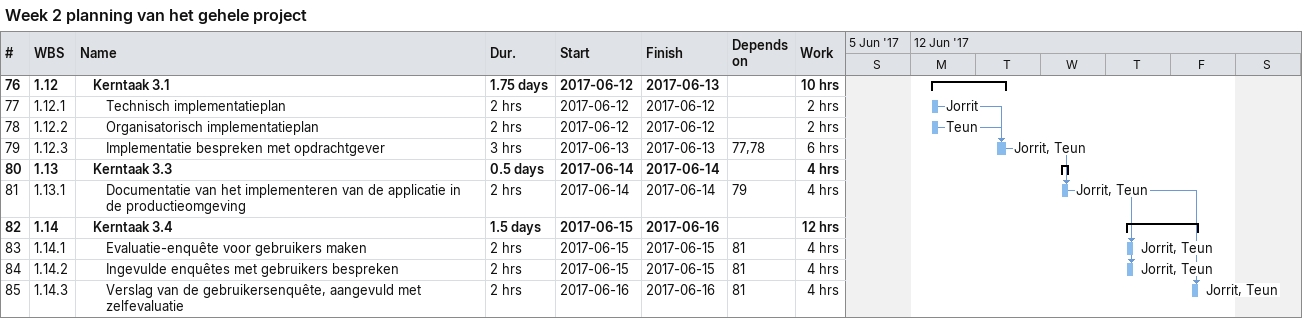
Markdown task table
Week 2 planning van het gehele project

| ID | WBS | Task | Duration | Start | Finish | Predecessors | Resources | Work (h) |
|---|---|---|---|---|---|---|---|---|
| 76 | 1.12 | **Kerntaak 3.1** | 1.75d | 2017-06-12 | 2017-06-13 |  |  | 10 |
| 77 | 1.12.1 | Technisch implementatieplan | 2h | 2017-06-12 | 2017-06-12 |  | Jorrit | 2 |
| 78 | 1.12.2 | Organisatorisch implementatieplan | 2h | 2017-06-12 | 2017-06-12 |  | Teun | 2 |
| 79 | 1.12.3 | Implementatie bespreken met opdrachtgever | 3h | 2017-06-13 | 2017-06-13 | 77, 78 | Jorrit, Teun | 6 |
| 80 | 1.13 | **Kerntaak 3.3** | 0.5d | 2017-06-14 | 2017-06-14 |  |  | 4 |
| 81 | 1.13.1 | Documentatie van het implementeren van de applicatie in de productieomgeving | 2h | 2017-06-14 | 2017-06-14 | 79 | Jorrit, Teun | 4 |
| 82 | 1.14 | **Kerntaak 3.4** | 1.5d | 2017-06-15 | 2017-06-16 |  |  | 12 |
| 83 | 1.14.1 | Evaluatie-enquête voor gebruikers maken | 2h | 2017-06-15 | 2017-06-15 | 81 | Jorrit, Teun | 4 |
| 84 | 1.14.2 | Ingevulde enquêtes met gebruikers bespreken | 2h | 2017-06-15 | 2017-06-15 | 81 | Jorrit, Teun | 4 |
| 85 | 1.14.3 | Verslag van de gebruikersenquête, aangevuld met zelfevaluatie | 2h | 2017-06-16 | 2017-06-16 | 81 | Jorrit, Teun | 4 |
